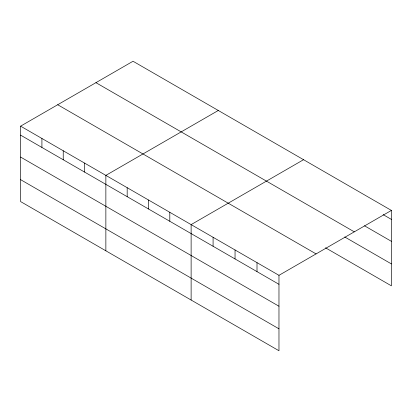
<?xml version="1.0" encoding="UTF-8"?>
<svg xmlns="http://www.w3.org/2000/svg" width="412" height="412" viewBox="0 0 412 412"><rect width="100%" height="100%" fill="white"/><g stroke="black" fill="none" stroke-linecap="round" stroke-linejoin="round"><path stroke-width="0.62" d="M278.97 306.234L278.97 275.329L20.6 126.16L20.6 201.581L278.97 350.751L278.97 306.234L20.6 157.065M325.516 247.803L391.4 285.84L391.4 210.419L133.03 61.249L20.6 126.16M218.293 110.473L105.863 175.383L105.863 250.81M303.556 159.702L191.122 224.612L191.122 300.034M278.97 275.329L391.4 210.419M383.165 214.642L391.4 219.395M364.496 225.791L391.4 241.324M95.929 82.668L354.299 231.838M344.731 236.972L391.4 263.912M57.701 104.741L316.071 253.905M20.6 135.141L278.97 284.306M20.6 179.658L278.97 328.822M257.006 262.65L257.006 271.626M235.046 249.971L235.046 258.947M213.086 237.291L213.086 246.268M169.806 212.304L169.806 221.285M148.495 200L148.495 208.977M127.179 187.692L127.179 196.673M84.548 163.08L84.548 172.056M63.232 150.771L63.232 159.753M41.916 138.468L41.916 147.445"/></g></svg>
